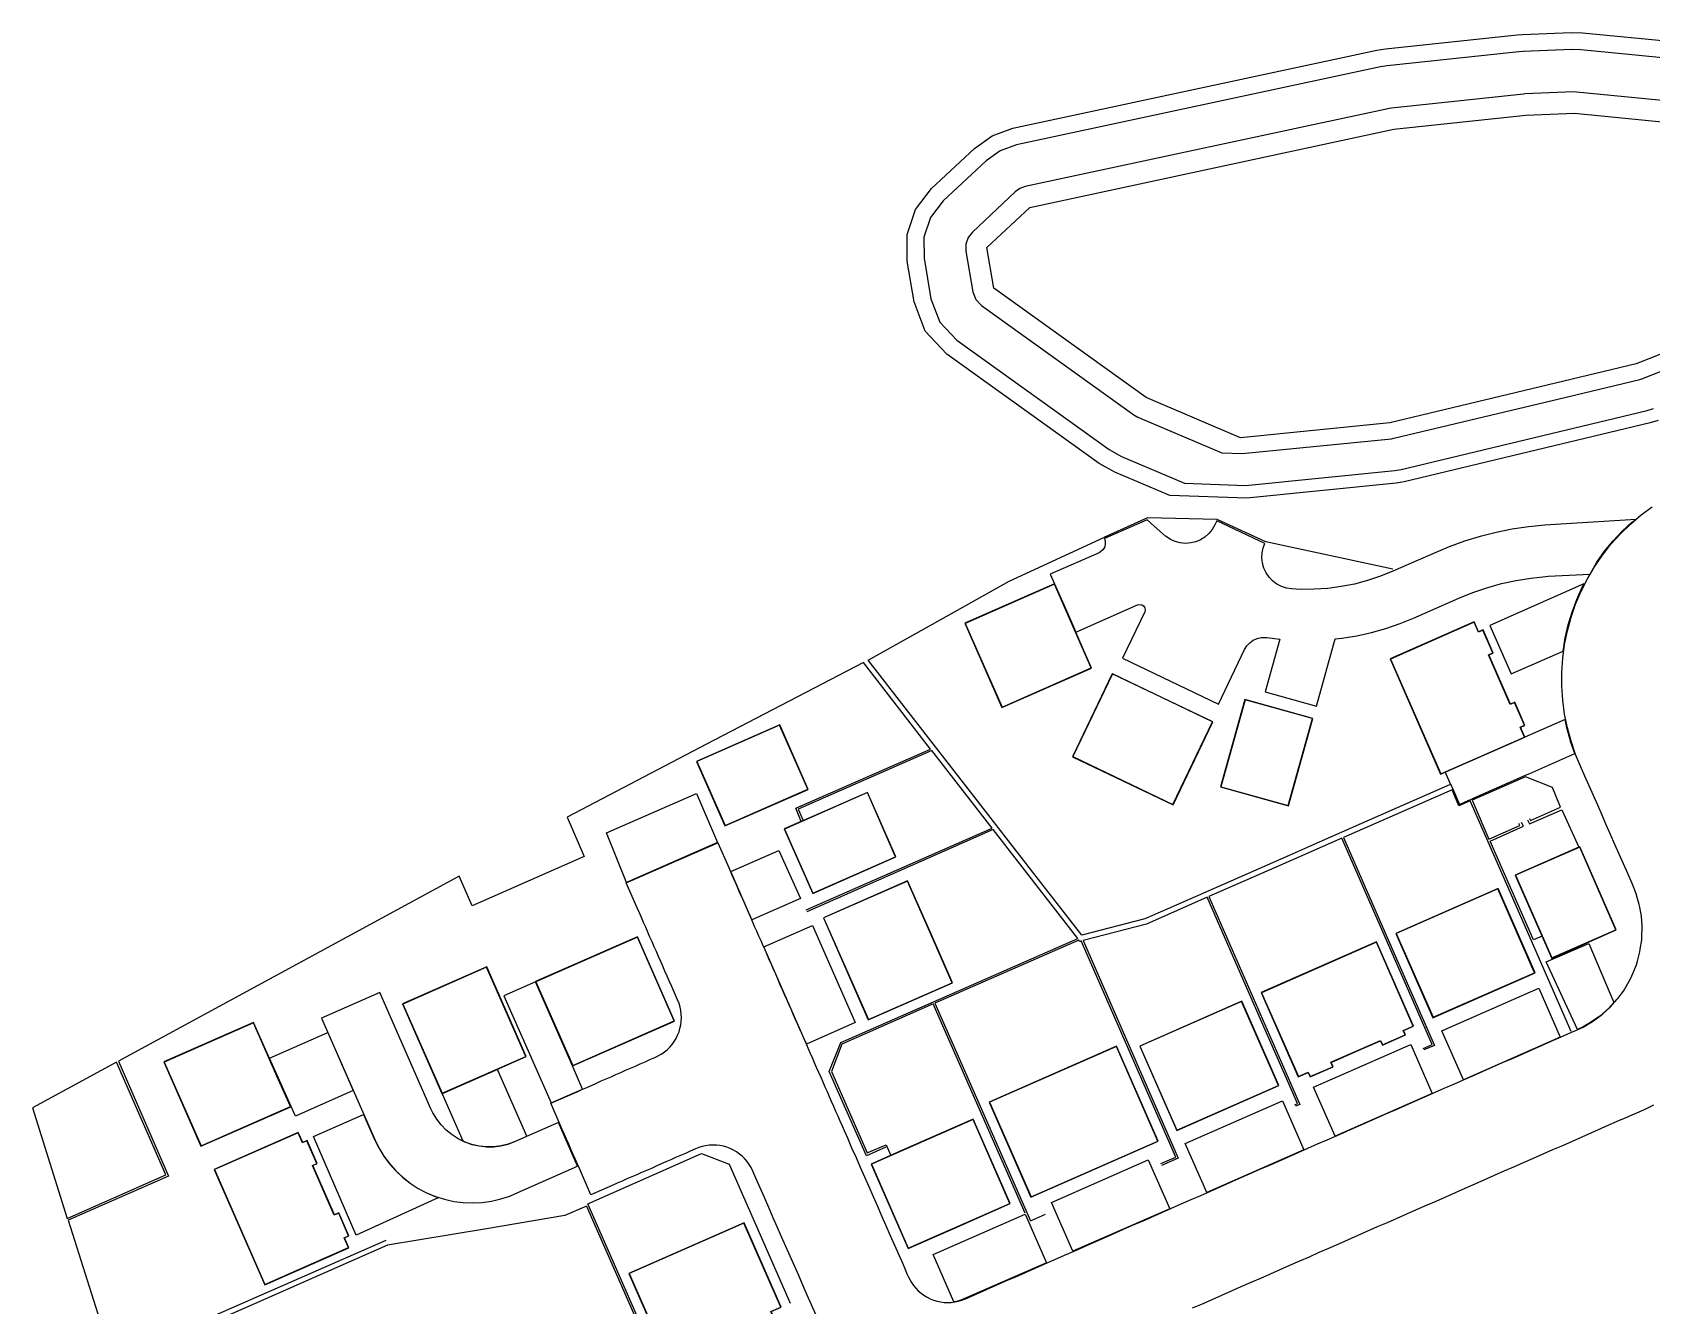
# Model space of a CAD drawing. Header units: metres. Extents: x 383525 to 383919, y 430576 to 430887.
# Drawn here: x 383524.7 to 383676.9, y 430710.9 to 430830.5 of the extents above; entities that cross this region are included whole.
import ezdxf

# ---------------------------------------------------------------- set-up
doc = ezdxf.new("R2010")
doc.units = ezdxf.units.M
for name, color, linetype, true_color in [('3D_LINES', 132, 'Continuous', 0x00cccc), ('PLOTS EXTERNAL LEVEL', 3, 'Continuous', 0x00ff00), ('PLOTS FFL', 1, 'Continuous', 0xff0000)]:
    doc.layers.add(name, color=color, linetype=linetype, true_color=true_color)

msp = doc.modelspace()

# ---------------------------------------------------------------- linework, layer by layer
at = {"layer": '3D_LINES'}
for points in [[(383669.18, 430791.98, 238.7), (383653.63, 430788.26, 238.7), (383652.87, 430788.13, 238.7), (383638.83, 430786.73, 238.7), (383631.59, 430786.98, 238.7), (383626.42, 430789.17, 238.7), (383624.97, 430789.99, 238.7), (383610.63, 430800.26, 238.7), (383608.61, 430802.41, 238.7), (383607.57, 430805.17, 238.7), (383606.92, 430809, 238.7), (383606.91, 430811.49, 238.7), (383607.7, 430813.84, 238.7), (383609.21, 430815.81, 238.7), (383613.23, 430819.59, 238.7), (383614.91, 430820.78, 238.7), (383616.84, 430821.48, 238.7), (383651.08, 430828.81, 238.7), (383651.87, 430828.94, 238.7), (383664.26, 430830.26, 238.7), (383664.75, 430830.3, 238.7), (383669.34, 430830.49, 238.7), (383670.39, 430830.46, 238.7), (383678.9, 430829.62, 238.7)], [(383678.89, 430828.01, 238.3), (383670.24, 430828.86, 238.3), (383669.4, 430828.89, 238.3), (383664.81, 430828.7, 238.3), (383664.42, 430828.67, 238.3), (383652.04, 430827.35, 238.3), (383651.42, 430827.25, 238.3), (383617.18, 430819.91, 238.3), (383615.65, 430819.36, 238.3), (383614.33, 430818.42, 238.3), (383610.31, 430814.65, 238.3), (383609.11, 430813.09, 238.3), (383608.49, 430811.23, 238.3), (383608.5, 430809.27, 238.3), (383609.14, 430805.44, 238.3), (383609.97, 430803.26, 238.3), (383611.57, 430801.56, 238.3), (383625.9, 430791.29, 238.3), (383627.05, 430790.64, 238.3), (383632.99, 430788.12, 238.3), (383638.71, 430787.92, 238.3), (383652.75, 430789.33, 238.3), (383653.35, 430789.43, 238.3), (383668.9, 430793.15, 238.3)], [(383678.85, 430824, 237.3), (383669.85, 430824.88, 237.3), (383669.57, 430824.89, 237.3), (383664.98, 430824.7, 237.3), (383664.85, 430824.69, 237.3), (383652.46, 430823.37, 237.3), (383652.26, 430823.34, 237.3), (383618.01, 430816, 237.3), (383617.5, 430815.82, 237.3), (383617.06, 430815.5, 237.3), (383613.04, 430811.73, 237.3), (383612.65, 430811.21, 237.3), (383612.44, 430810.59, 237.3), (383612.44, 430809.94, 237.3), (383613.09, 430806.1, 237.3), (383613.36, 430805.38, 237.3), (383613.9, 430804.81, 237.3), (383628.23, 430794.54, 237.3), (383628.61, 430794.32, 237.3), (383636.5, 430790.97, 237.3), (383638.41, 430790.91, 237.3), (383652.45, 430792.31, 237.3), (383652.65, 430792.35, 237.3), (383668.2, 430796.06, 237.3)], [(383667.86, 430797.52, 236.5), (383652.3, 430793.8, 236.5), (383638.26, 430792.4, 236.5), (383629.39, 430796.17, 236.5), (383615.06, 430806.44, 236.5), (383614.41, 430810.27, 236.5), (383618.43, 430814.04, 236.5), (383652.68, 430821.38, 236.5), (383665.06, 430822.7, 236.5), (383669.65, 430822.89, 236.5), (383678.84, 430821.99, 236.5)], [(383693.42, 430806.41, 236.5), (383675.44, 430799.34, 236.5), (383667.86, 430797.52, 236.5)], [(383668.2, 430796.06, 237.3), (383675.79, 430797.88, 237.3), (383675.99, 430797.94, 237.3), (383693.97, 430805.01, 237.3)], [(383668.9, 430793.15, 238.3), (383676.49, 430794.96, 238.3), (383677.09, 430795.15, 238.3)], [(383677.53, 430794.03, 238.7), (383676.77, 430793.79, 238.7), (383669.18, 430791.98, 238.7)], [(383598.32, 430710.01, 245.58), (383597.91, 430710.92, 245.51), (383597.51, 430711.84, 245.45), (383597.11, 430712.76, 245.38), (383596.71, 430713.67, 245.31), (383596.31, 430714.59, 245.25), (383595.9, 430715.5, 245.18), (383595.5, 430716.42, 245.11), (383595.1, 430717.33, 245.05), (383594.7, 430718.25, 244.98), (383594.29, 430719.16, 244.91), (383593.89, 430720.08, 244.85), (383593.49, 430721, 244.78), (383593.09, 430721.91, 244.71), (383592.69, 430722.83, 244.65), (383592.4, 430723.48, 244.6), (383592.23, 430723.82, 244.56), (383592.06, 430724.11, 244.53), (383591.86, 430724.38, 244.49), (383591.64, 430724.64, 244.46), (383591.4, 430724.88, 244.42), (383591.15, 430725.09, 244.38), (383590.87, 430725.29, 244.35), (383590.58, 430725.46, 244.31), (383590.28, 430725.61, 244.28), (383589.96, 430725.73, 244.25), (383589.64, 430725.82, 244.21), (383589.31, 430725.89, 244.18), (383588.97, 430725.92, 244.16), (383588.63, 430725.94, 244.13), (383588.3, 430725.92, 244.1), (383587.96, 430725.87, 244.08), (383587.63, 430725.8, 244.06), (383587.31, 430725.7, 244.04), (383587.01, 430725.58, 244.03), (383586.52, 430725.36, 244.01), (383586.06, 430725.16, 244), (383585.6, 430724.96, 243.99), (383585.14, 430724.76, 243.97), (383584.69, 430724.56, 243.96), (383584.23, 430724.36, 243.94), (383583.77, 430724.16, 243.93), (383583.31, 430723.96, 243.92), (383582.86, 430723.75, 243.9), (383582.4, 430723.55, 243.89), (383581.94, 430723.35, 243.88), (383581.48, 430723.15, 243.86), (383581.02, 430722.95, 243.85), (383580.57, 430722.75, 243.83), (383580.11, 430722.55, 243.82), (383579.65, 430722.35, 243.81), (383579.19, 430722.15, 243.79), (383577.18, 430721.26, 243.78), (383576.09, 430723.73, 243.73), (383575.89, 430724.19, 243.7), (383575.69, 430724.64, 243.67), (383575.49, 430725.1, 243.63), (383575.29, 430725.56, 243.6), (383575.09, 430726.02, 243.57), (383574.89, 430726.48, 243.53), (383574.68, 430726.93, 243.5), (383574.48, 430727.39, 243.47), (383574.28, 430727.85, 243.43), (383573.4, 430729.87, 243.42), (383575.87, 430730.95, 243.44), (383576.32, 430731.15, 243.45), (383576.78, 430731.35, 243.47), (383577.24, 430731.55, 243.48), (383577.7, 430731.76, 243.49), (383578.15, 430731.96, 243.51), (383578.61, 430732.16, 243.52), (383579.07, 430732.36, 243.54), (383579.53, 430732.56, 243.55), (383579.99, 430732.76, 243.56), (383580.44, 430732.96, 243.58), (383580.9, 430733.16, 243.59), (383581.36, 430733.36, 243.61), (383581.82, 430733.57, 243.62), (383582.27, 430733.77, 243.63), (383582.73, 430733.97, 243.65), (383583.19, 430734.17, 243.66), (383583.2, 430734.17, 243.66), (383583.84, 430734.51, 243.68), (383584.09, 430734.69, 243.69), (383584.35, 430734.9, 243.7), (383584.59, 430735.14, 243.7), (383584.81, 430735.39, 243.69), (383585.01, 430735.67, 243.69), (383585.18, 430735.96, 243.68), (383585.33, 430736.26, 243.67), (383585.46, 430736.57, 243.66), (383585.55, 430736.89, 243.64), (383585.63, 430737.22, 243.62), (383585.67, 430737.56, 243.6), (383585.68, 430737.89, 243.58), (383585.67, 430738.23, 243.55), (383585.63, 430738.57, 243.52), (383585.56, 430738.9, 243.49), (383585.46, 430739.25, 243.46), (383585.33, 430739.57, 243.43), (383584.94, 430740.45, 243.36), (383584.74, 430740.91, 243.33), (383584.54, 430741.36, 243.3), (383584.34, 430741.82, 243.26), (383584.14, 430742.28, 243.23), (383583.94, 430742.74, 243.2), (383583.74, 430743.19, 243.16), (383583.54, 430743.65, 243.13), (383583.33, 430744.11, 243.1), (383583.13, 430744.57, 243.06), (383582.93, 430745.03, 243.03), (383582.73, 430745.48, 243), (383582.53, 430745.94, 242.96), (383582.33, 430746.4, 242.93), (383582.13, 430746.86, 242.9), (383581.93, 430747.31, 242.86), (383581.73, 430747.77, 242.83), (383581.52, 430748.23, 242.8), (383580.5, 430750.57, 242.76), (383584.8, 430752.46, 242.83), (383589.1, 430754.35, 242.76), (383590.13, 430752.02, 242.8), (383590.33, 430751.56, 242.83), (383590.53, 430751.1, 242.86), (383590.73, 430750.64, 242.9), (383590.93, 430750.19, 242.93), (383591.13, 430749.73, 242.96), (383591.33, 430749.27, 243), (383591.54, 430748.81, 243.03), (383591.74, 430748.36, 243.06), (383591.94, 430747.9, 243.1), (383592.14, 430747.44, 243.13), (383592.34, 430746.98, 243.16), (383592.54, 430746.52, 243.2), (383592.74, 430746.07, 243.23), (383592.94, 430745.61, 243.26), (383593.14, 430745.15, 243.3), (383593.35, 430744.69, 243.33), (383593.55, 430744.24, 243.36), (383593.75, 430743.78, 243.4), (383593.95, 430743.32, 243.43), (383594.15, 430742.86, 243.46), (383594.35, 430742.4, 243.5), (383594.55, 430741.95, 243.53), (383594.75, 430741.49, 243.56), (383594.95, 430741.03, 243.6), (383595.16, 430740.57, 243.63), (383595.36, 430740.12, 243.66), (383595.56, 430739.66, 243.7), (383595.76, 430739.2, 243.73), (383595.96, 430738.74, 243.76), (383596.16, 430738.28, 243.8), (383596.36, 430737.83, 243.83), (383596.56, 430737.37, 243.86), (383596.76, 430736.91, 243.9), (383596.97, 430736.45, 243.93), (383597.17, 430736, 243.96), (383597.37, 430735.54, 244), (383597.57, 430735.08, 244.03), (383597.77, 430734.62, 244.06), (383597.97, 430734.16, 244.1), (383598.17, 430733.71, 244.13), (383598.37, 430733.25, 244.16), (383598.57, 430732.79, 244.2), (383598.78, 430732.33, 244.23), (383598.98, 430731.88, 244.26), (383599.18, 430731.42, 244.3), (383599.38, 430730.96, 244.33), (383599.58, 430730.5, 244.36), (383599.78, 430730.05, 244.4), (383599.98, 430729.59, 244.43), (383600.18, 430729.13, 244.46), (383600.38, 430728.67, 244.5), (383600.59, 430728.21, 244.53), (383600.79, 430727.76, 244.56), (383600.99, 430727.3, 244.6), (383601.29, 430726.61, 244.65), (383601.69, 430725.69, 244.71), (383602.1, 430724.78, 244.78), (383602.5, 430723.86, 244.85), (383602.9, 430722.95, 244.91), (383603.3, 430722.03, 244.98), (383603.7, 430721.11, 245.05), (383604.11, 430720.2, 245.11), (383604.51, 430719.28, 245.18), (383604.91, 430718.37, 245.25), (383605.31, 430717.45, 245.31), (383605.72, 430716.54, 245.38), (383606.12, 430715.62, 245.45), (383606.52, 430714.71, 245.51), (383606.92, 430713.79, 245.58), (383607.01, 430713.59, 245.6), (383607.15, 430713.31, 245.61), (383607.32, 430713.01, 245.62), (383607.51, 430712.74, 245.64), (383607.73, 430712.48, 245.65), (383607.96, 430712.24, 245.66), (383608.22, 430712.02, 245.68), (383608.49, 430711.82, 245.69), (383608.78, 430711.64, 245.7), (383609.08, 430711.49, 245.72), (383609.4, 430711.37, 245.73), (383609.72, 430711.27, 245.75), (383610.05, 430711.2, 245.76), (383610.38, 430711.16, 245.77), (383610.72, 430711.14, 245.79), (383611.06, 430711.15, 245.8), (383611.39, 430711.2, 245.81), (383611.72, 430711.26, 245.83), (383612.05, 430711.36, 245.84), (383612.41, 430711.5, 245.85), (383612.54, 430711.56, 245.85), (383613.45, 430711.96, 245.83), (383614.37, 430712.36, 245.8), (383615.29, 430712.77, 245.78), (383616.2, 430713.17, 245.75), (383617.12, 430713.57, 245.73), (383618.03, 430713.97, 245.7), (383618.95, 430714.38, 245.68), (383619.86, 430714.78, 245.65), (383620.78, 430715.18, 245.63), (383621.69, 430715.58, 245.6), (383622.61, 430715.98, 245.58), (383623.53, 430716.39, 245.55), (383624.44, 430716.79, 245.53), (383625.36, 430717.19, 245.5), (383626.27, 430717.59, 245.48), (383627.19, 430718, 245.45), (383628.1, 430718.4, 245.43), (383629.02, 430718.8, 245.4), (383629.93, 430719.2, 245.38), (383630.85, 430719.6, 245.35), (383631.77, 430720.01, 245.33), (383632.68, 430720.41, 245.3), (383633.6, 430720.81, 245.28), (383634.51, 430721.21, 245.25), (383635.43, 430721.62, 245.23), (383636.34, 430722.02, 245.2), (383637.26, 430722.42, 245.18), (383638.17, 430722.82, 245.15), (383639.09, 430723.22, 245.13), (383640, 430723.63, 245.1), (383640.92, 430724.03, 245.08), (383641.84, 430724.43, 245.05), (383642.75, 430724.83, 245.03), (383643.67, 430725.24, 245), (383644.58, 430725.64, 244.96), (383645.5, 430726.04, 244.93), (383646.41, 430726.44, 244.9), (383647.33, 430726.84, 244.86), (383648.24, 430727.25, 244.82), (383649.16, 430727.65, 244.78), (383650.08, 430728.05, 244.73), (383650.99, 430728.45, 244.69), (383651.91, 430728.86, 244.64), (383652.82, 430729.26, 244.59), (383653.74, 430729.66, 244.54), (383654.65, 430730.06, 244.48), (383655.57, 430730.46, 244.42), (383656.48, 430730.87, 244.37), (383657.4, 430731.27, 244.31), (383658.32, 430731.67, 244.24), (383659.23, 430732.07, 244.18), (383660.15, 430732.48, 244.11), (383661.06, 430732.88, 244.04), (383661.98, 430733.28, 243.98), (383662.89, 430733.68, 243.91), (383663.81, 430734.08, 243.84), (383664.72, 430734.49, 243.78), (383665.64, 430734.89, 243.71), (383666.56, 430735.29, 243.64), (383667.47, 430735.69, 243.58), (383668.39, 430736.1, 243.51), (383669.3, 430736.5, 243.44), (383669.83, 430736.73, 243.4), (383670.46, 430737.03, 243.35), (383671.18, 430737.44, 243.27), (383671.43, 430737.62, 243.24), (383672.15, 430738.13, 243.15), (383672.3, 430738.27, 243.12), (383672.98, 430738.87, 243.04), (383673.03, 430738.93, 243.02), (383673.64, 430739.6, 242.93), (383673.72, 430739.7, 242.91), (383674.26, 430740.41, 242.82), (383674.51, 430740.85, 242.77), (383674.95, 430741.61, 242.68), (383675.14, 430742.07, 242.62), (383675.48, 430742.88, 242.53), (383675.57, 430743.23, 242.49), (383675.8, 430744.09, 242.4), (383675.84, 430744.35, 242.37), (383675.97, 430745.23, 242.28), (383675.98, 430745.54, 242.25), (383676.01, 430746.44, 242.16), (383676.01, 430746.55, 242.14), (383675.94, 430747.46, 242.05), (383675.8, 430748.3, 241.97), (383675.73, 430748.55, 241.95), (383675.49, 430749.42, 241.87), (383675.47, 430749.47, 241.87), (383675.13, 430750.36, 241.81), (383675.06, 430750.53, 241.79), (383674.65, 430751.45, 241.73), (383674.25, 430752.36, 241.68), (383673.85, 430753.28, 241.62), (383673.45, 430754.19, 241.57), (383673.05, 430755.11, 241.52), (383672.64, 430756.02, 241.47), (383672.24, 430756.94, 241.43), (383671.84, 430757.86, 241.38), (383671.44, 430758.77, 241.34), (383671.03, 430759.69, 241.3), (383670.63, 430760.6, 241.27), (383670.22, 430761.53, 241.23), (383669.76, 430762.65, 241.2), (383669.33, 430763.89, 241.16), (383668.98, 430765.15, 241.14), (383668.72, 430766.44, 241.11), (383668.55, 430767.74, 241.08), (383668.46, 430769.05, 241.06), (383668.46, 430770.36, 241.03), (383668.55, 430771.68, 241), (383668.72, 430772.98, 240.98), (383668.98, 430774.26, 240.95), (383669.33, 430775.53, 240.92), (383669.76, 430776.77, 240.9), (383670.27, 430777.98, 240.87), (383670.86, 430779.15, 240.85), (383671.53, 430780.28, 240.82), (383672.27, 430781.37, 240.79), (383673.08, 430782.4, 240.77), (383673.96, 430783.37, 240.74), (383674.91, 430784.29, 240.72), (383675.91, 430785.14, 240.69), (383676.96, 430785.92, 240.66)], [(383629.28, 430776.22, 241.2), (383629.24, 430776.03, 241.2), (383627.16, 430771.7, 241.25), (383636.18, 430767.38, 241.25), (383638.35, 430771.9, 241), (383638.64, 430772.51, 241), (383638.85, 430772.85, 241), (383639.12, 430773.14, 241), (383639.44, 430773.38, 241), (383639.81, 430773.54, 241), (383640.2, 430773.63, 241), (383640.59, 430773.64, 241), (383640.74, 430773.62, 241), (383641.94, 430773.48, 241), (383640.56, 430768.53, 241.15), (383645.38, 430767.19, 241.15), (383647.14, 430773.5, 240.91), (383647.79, 430773.57, 240.9), (383649.18, 430773.79, 240.88), (383650.56, 430774.1, 240.87), (383651.92, 430774.49, 240.85), (383653.26, 430774.95, 240.84), (383654.51, 430775.46, 240.82), (383658.77, 430777.33, 240.82), (383660.08, 430777.86, 240.82), (383661.42, 430778.31, 240.82), (383662.78, 430778.69, 240.83), (383664.16, 430779, 240.83), (383665.56, 430779.22, 240.83), (383666.96, 430779.37, 240.84), (383667.18, 430779.38, 240.84), (383671.12, 430779.59, 240.84), (383671.75, 430780.7, 240.81), (383672.48, 430781.73, 240.79), (383673.28, 430782.7, 240.76), (383674.13, 430783.62, 240.74), (383675.05, 430784.48, 240.71), (383675.42, 430784.73, 240.7), (383666.87, 430784.17, 240.65), (383665.33, 430784.03, 240.64), (383663.8, 430783.81, 240.63), (383662.29, 430783.51, 240.62), (383660.79, 430783.13, 240.61), (383659.32, 430782.68, 240.6), (383657.87, 430782.15, 240.59), (383656.84, 430781.72, 240.58), (383652.58, 430779.85, 240.56), (383651.4, 430779.38, 240.55), (383650.2, 430778.98, 240.54), (383648.97, 430778.65, 240.53), (383647.72, 430778.41, 240.52), (383646.46, 430778.24, 240.51), (383645.19, 430778.16, 240.51), (383643.92, 430778.15, 240.5), (383643.04, 430778.19, 240.55), (383642.56, 430778.27, 240.57), (383642.09, 430778.42, 240.6), (383641.66, 430778.65, 240.62), (383641.27, 430778.94, 240.65), (383640.93, 430779.29, 240.67), (383640.65, 430779.69, 240.7), (383640.44, 430780.14, 240.72), (383640.31, 430780.61, 240.73), (383640.25, 430781.1, 240.75), (383640.28, 430781.58, 240.77), (383640.38, 430782.06, 240.79), (383640.54, 430782.46, 240.8), (383636.01, 430784.58, 240.8), (383635.83, 430784.2, 240.83), (383635.59, 430783.77, 240.85), (383635.28, 430783.39, 240.88), (383634.91, 430783.07, 240.91), (383634.49, 430782.81, 240.94), (383634.04, 430782.62, 240.97), (383633.57, 430782.51, 241), (383633.08, 430782.47, 241), (383632.59, 430782.52, 241), (383632.12, 430782.64, 241), (383631.67, 430782.84, 241), (383631.26, 430783.11, 241), (383631.21, 430783.15, 241), (383630.13, 430784.08, 241), (383629.49, 430784.69, 241), (383625.46, 430782.92, 241), (383625.54, 430782.65, 241.01), (383625.54, 430782.37, 241.02), (383625.45, 430782.1, 241.03), (383625.3, 430781.86, 241.03), (383625.09, 430781.68, 241.04), (383624.95, 430781.6, 241.05), (383620.37, 430779.59, 241.2), (383620.77, 430778.68, 241.2), (383622.04, 430775.8, 241.2), (383622.76, 430774.14, 241.2), (383628.58, 430776.7, 241.2), (383628.78, 430776.74, 241.2), (383628.97, 430776.71, 241.2), (383629.14, 430776.6, 241.2), (383629.25, 430776.43, 241.2), (383629.28, 430776.23, 241.2)], [(383652.56, 430780.06, 240.56), (383640.64, 430782.62, 239.5), (383636.05, 430784.73, 238.8), (383629.5, 430784.87, 238.8), (383625.41, 430783.02, 241)], [(383657.91, 430759.78, 241.15), (383649.64, 430756.15, 241.45), (383645.64, 430754.39, 241.45), (383642.84, 430753.16, 241.45), (383636.56, 430750.4, 241.65), (383631.43, 430748.15, 241.8), (383629.26, 430747.19, 241.8), (383623.34, 430745.65, 241.8), (383621.8, 430747.63, 241.8), (383618.83, 430751.46, 240.8), (383613.08, 430758.85, 240.8), (383610.23, 430762.51, 240.2), (383603.24, 430771.51, 241.8), (383611.64, 430776.21, 241.25), (383616.49, 430778.92, 241.25), (383625.41, 430783.02, 241)], [(383670.54, 430778.66, 240.88), (383661.69, 430774.77, 241.15), (383663.69, 430770.22, 241.15), (383668.57, 430772.36, 241.01), (383668.78, 430773.59, 240.98), (383669.06, 430774.82, 240.95), (383669.43, 430776.02, 240.91), (383669.87, 430777.2, 240.88), (383670.38, 430778.35, 240.88), (383670.54, 430778.66, 240.88)], [(383596.95, 430756.35, 243.15), (383596.43, 430757.58, 242.6), (383609.11, 430763.15, 242.8), (383602.79, 430771.27, 242.4), (383588.03, 430763.61, 242.6), (383574.95, 430756.74, 242.64), (383576.55, 430753.06, 242.65), (383566, 430748.43, 242.65), (383564.79, 430751.2, 242.68), (383532.76, 430733.82, 243.05), (383537.46, 430723.03, 243.1), (383528.04, 430718.88, 242.26)], [(383669.68, 430762.72, 241.2), (383669.29, 430763.85, 241.17), (383669.27, 430763.91, 241.16), (383668.94, 430765.14, 241.14), (383668.77, 430765.92, 241.12), (383664.99, 430764.26, 241.15), (383657.5, 430760.97, 241.15), (383658, 430759.83, 241.15), (383658.08, 430759.66, 241.24), (383658.26, 430759.25, 243.45), (383658.83, 430757.95, 243.45), (383659.72, 430758.34, 243.45), (383659.89, 430758.42, 242.34), (383659.91, 430758.42, 242.19), (383660.21, 430758.56, 242.21), (383665.05, 430760.68, 242.21), (383665.46, 430760.86, 242.15), (383669.68, 430762.72, 241.2)], [(383597.41, 430748.04, 243), (383614.89, 430755.71, 243.2), (383609.22, 430763.01, 242.8), (383596.66, 430757.49, 243), (383597.12, 430756.43, 243)], [(383669.35, 430736.61, 243.85), (383663.29, 430750.41, 243.85), (383659.83, 430758.28, 243.45), (383658.78, 430757.82, 243.45), (383658.14, 430759.32, 243.45), (383647.94, 430754.85, 243.45), (383652.05, 430745.45, 243.85), (383656.48, 430735.3, 243.85), (383655.5, 430734.88, 243.85)], [(383665.43, 430756.62, 242.45), (383665.51, 430756.44, 242.45), (383668.35, 430757.7, 242.45), (383667.57, 430759.55, 242.45), (383665.05, 430760.54, 242.25), (383660.03, 430758.34, 242.25), (383661.61, 430754.69, 242.45), (383664.51, 430755.96, 242.45), (383664.42, 430756.15, 242.45)], [(383580.51, 430750.6, 242.76), (383578.65, 430755.26, 242.75), (383587.11, 430758.97, 242.75), (383589.08, 430754.36, 242.76), (383580.51, 430750.6, 242.76)], [(383666.6, 430745.58, 242.95), (383665.8, 430745.21, 242.95), (383661.72, 430754.5, 242.75), (383664.86, 430755.89, 242.75), (383664.68, 430756.25, 242.45)], [(383665.24, 430756.51, 242.45), (383665.42, 430756.12, 242.75), (383668.47, 430757.44, 242.75), (383670.06, 430753.93, 242.95)], [(383604.92, 430725.75, 244.8), (383603.08, 430724.92, 244.8), (383599.59, 430732.86, 243.94), (383600.66, 430735.57, 243.65), (383622.95, 430745.34, 243), (383614.99, 430755.58, 243.2), (383597.47, 430747.85, 243.6)], [(383655.42, 430735.02, 244.6), (383656.27, 430735.39, 244.6), (383647.79, 430754.78, 244.1), (383641.96, 430752.22, 244.25), (383635.28, 430749.28, 244.35), (383643.82, 430729.74, 244.6), (383643.43, 430729.58, 244.6)], [(383590.32, 430751.63, 242.82), (383594.86, 430753.63, 243.1), (383596.89, 430749.1, 243.15), (383592.32, 430747.09, 243.16), (383590.32, 430751.63, 242.82)], [(383643.37, 430729.72, 244.85), (383643.6, 430729.83, 244.85), (383639.23, 430739.83, 244.85), (383635.13, 430749.22, 244.35), (383629.42, 430746.7, 244.5), (383623.45, 430745.17, 244.7), (383632.4, 430724.72, 244.85), (383630.82, 430724.03, 244.85)], [(383593.43, 430744.56, 243.34), (383598.02, 430746.56, 243.75), (383602.03, 430737.44, 243.7), (383597.44, 430735.43, 244.01), (383593.43, 430744.56, 243.34)], [(383630.77, 430724.19, 245.2), (383632.17, 430724.81, 245.2), (383623.28, 430745.12, 244.7), (383623.14, 430745.08, 244.7), (383623.04, 430745.2, 244.7), (383609.51, 430739.27, 244.8), (383613.77, 430729.6, 245.2), (383618.52, 430718.82, 245.2), (383619.93, 430719.44, 245.2)], [(383669.93, 430736.8, 243.4), (383666.98, 430743.15, 242.95), (383671, 430744.87, 242.95), (383673.36, 430739.32, 242.97), (383672.84, 430738.77, 243.05), (383672.02, 430738.06, 243.17), (383671.17, 430737.46, 243.27), (383670.45, 430737.05, 243.35), (383669.93, 430736.8, 243.4)], [(383575.44, 430733.37, 243.25), (383571.97, 430741.27, 243.25), (383568.98, 430739.96, 243.18), (383573.43, 430729.9, 243.18), (383576.38, 430731.2, 243.46), (383575.44, 430733.37, 243.25)], [(383575.93, 430723.96, 243.71), (383574.13, 430728.06, 243.43), (383570.05, 430726.26, 243.36), (383569.4, 430726.02, 243.34), (383568.73, 430725.86, 243.33), (383568.04, 430725.77, 243.31), (383567.35, 430725.76, 243.3), (383566.66, 430725.84, 243.28), (383565.98, 430725.99, 243.27), (383565.33, 430726.22, 243.25), (383564.7, 430726.52, 243.25), (383564.12, 430726.89, 243.25), (383563.58, 430727.33, 243.25), (383563.1, 430727.83, 243.25), (383562.68, 430728.38, 243.25), (383562.32, 430728.97, 243.25), (383562.14, 430729.34, 243.25), (383557.34, 430740.27, 243.25), (383551.85, 430737.85, 243.15), (383556.85, 430726.47, 243.15), (383557.24, 430725.67, 243.15), (383557.71, 430724.91, 243.15), (383558.24, 430724.19, 243.15), (383558.84, 430723.52, 243.15), (383559.49, 430722.91, 243.15), (383560.19, 430722.36, 243.15), (383560.94, 430721.87, 243.15), (383561.73, 430721.45, 243.15), (383562.56, 430721.11, 243.15), (383563.41, 430720.84, 243.15), (383564.28, 430720.64, 243.15), (383565.17, 430720.53, 243.15), (383566.06, 430720.5, 243.15), (383566.96, 430720.54, 243.15), (383567.84, 430720.67, 243.15), (383568.71, 430720.87, 243.15), (383569.56, 430721.15, 243.15), (383570.03, 430721.34, 243.15), (383575.93, 430723.96, 243.71)], [(383659.2, 430732.08, 244.18), (383657.17, 430736.66, 243.9), (383666.29, 430740.67, 243.9), (383668.3, 430736.08, 243.52), (383659.2, 430732.08, 244.18)], [(383618.01, 430719.54, 245.4), (383609.36, 430739.2, 244.8), (383600.78, 430735.43, 244.8), (383599.79, 430732.85, 244.85), (383603.16, 430725.2, 245.4), (383604.95, 430725.97, 245.4), (383605.39, 430724.97, 245.4)], [(383552.43, 430736.5, 243.15), (383554.83, 430731.05, 243.15), (383549.39, 430728.66, 243.1), (383546.97, 430734.11, 243.1), (383552.43, 430736.5, 243.15)], [(383647.14, 430726.78, 244.87), (383645.12, 430731.37, 244.65), (383654.25, 430735.38, 244.65), (383656.27, 430730.79, 244.38), (383647.14, 430726.78, 244.87)], [(383537.2, 430723.13, 241.85), (383532.59, 430733.73, 242.1), (383524.67, 430729.43, 241.5), (383527.94, 430719.05, 242.26), (383537.2, 430723.13, 241.85)], [(383571.14, 430726.76, 243.38), (383568.39, 430733.03, 243.25), (383563.19, 430730.75, 243.25), (383565.13, 430726.33, 243.25), (383565.33, 430726.23, 243.25), (383565.98, 430726, 243.27), (383566.66, 430725.85, 243.28), (383567.35, 430725.77, 243.3), (383568.04, 430725.78, 243.31), (383568.72, 430725.87, 243.33), (383569.39, 430726.03, 243.34), (383570.04, 430726.27, 243.36), (383571.14, 430726.76, 243.38)], [(383555.81, 430728.82, 243.15), (383556.84, 430726.47, 243.15), (383557.24, 430725.67, 243.15), (383557.7, 430724.9, 243.15), (383558.23, 430724.18, 243.15), (383558.83, 430723.51, 243.15), (383559.48, 430722.9, 243.15), (383560.19, 430722.35, 243.15), (383560.94, 430721.86, 243.15), (383561.73, 430721.44, 243.15), (383562.55, 430721.1, 243.15), (383562.88, 430721, 243.15), (383555.11, 430717.46, 243.1), (383551.1, 430726.75, 243.1), (383555.81, 430728.82, 243.15)], [(383635.08, 430721.48, 245.24), (383633.06, 430726.07, 244.9), (383642.2, 430730.08, 244.9), (383644.21, 430725.5, 244.98), (383635.08, 430721.48, 245.24)], [(383677.08, 430729.68, 243.34), (383676.19, 430729.26, 243.39), (383675.25, 430728.84, 243.44), (383674.33, 430728.44, 243.51), (383673.64, 430728.14, 243.56), (383673.08, 430727.89, 243.6), (383672.17, 430727.49, 243.66), (383671.25, 430727.09, 243.73), (383670.34, 430726.69, 243.8), (383669.42, 430726.28, 243.86), (383668.51, 430725.88, 243.93), (383667.59, 430725.48, 244), (383666.67, 430725.08, 244.06), (383665.76, 430724.67, 244.13), (383664.84, 430724.27, 244.2), (383663.93, 430723.87, 244.26), (383663.01, 430723.47, 244.33), (383662.1, 430723.07, 244.4), (383661.18, 430722.66, 244.46), (383660.27, 430722.26, 244.52), (383659.35, 430721.86, 244.58), (383658.43, 430721.46, 244.63), (383657.52, 430721.05, 244.69), (383656.6, 430720.65, 244.74), (383655.69, 430720.25, 244.79), (383654.77, 430719.85, 244.84), (383653.86, 430719.45, 244.88), (383652.94, 430719.04, 244.93), (383652.03, 430718.64, 244.97), (383651.11, 430718.24, 245.01), (383650.19, 430717.84, 245.05), (383649.28, 430717.43, 245.08), (383648.36, 430717.03, 245.12), (383647.45, 430716.63, 245.15), (383646.53, 430716.23, 245.18), (383645.62, 430715.83, 245.21), (383644.7, 430715.42, 245.23), (383643.79, 430715.02, 245.26), (383642.87, 430714.62, 245.28), (383641.95, 430714.22, 245.31), (383641.04, 430713.81, 245.33), (383640.12, 430713.41, 245.36), (383639.21, 430713.01, 245.38), (383638.29, 430712.61, 245.41), (383637.38, 430712.21, 245.43), (383636.46, 430711.8, 245.46), (383635.55, 430711.4, 245.48), (383634.63, 430711, 245.51), (383633.71, 430710.6, 245.53)], [(383585.85, 430699.97, 246.57), (383583.27, 430705.86, 246.15), (383579.82, 430713.71, 246.15), (383576.88, 430720.41, 245.7), (383587.58, 430725.13, 245.7), (383590.16, 430724.13, 245.75), (383595.9, 430711.07, 246.15)], [(383622.5, 430715.96, 245.58), (383620.48, 430720.54, 245.25), (383629.58, 430724.54, 245.25), (383631.59, 430719.95, 245.33), (383622.5, 430715.96, 245.58)], [(383576.77, 430720.21, 246.05), (383574.72, 430719.31, 246.05), (383567.18, 430718.05, 245.95), (383558.06, 430716.53, 246), (383553.29, 430714.43, 246.15), (383545.55, 430711.03, 246.15), (383538.35, 430707.86, 246.15), (383533.33, 430705.65, 246.15), (383538.73, 430688.55, 246.65), (383539.69, 430686.38, 246.65), (383542.36, 430687.55, 246.65)], [(383576.77, 430720.21, 246.05), (383581.4, 430709.63, 246.55)], [(383528.04, 430718.88, 242.26), (383532.19, 430705.73, 243.23), (383557.92, 430716.99, 243.1)], [(383611.3, 430711.21, 245.81), (383609.34, 430715.65, 245.5), (383618, 430719.45, 245.4), (383620.02, 430714.87, 245.65), (383611.96, 430711.36, 245.84), (383611.55, 430711.25, 245.82), (383611.3, 430711.21, 245.81)]]:
    msp.add_polyline3d(points, dxfattribs=at)
at = {"layer": 'PLOTS EXTERNAL LEVEL'}
for points in [[(383622.76, 430774.14, 241.25), (383620.77, 430778.68, 241.4), (383612.34, 430774.97, 241.25), (383615.82, 430767.05, 241.25), (383624.25, 430770.75, 241.25), (383622.76, 430774.14, 241.25), (383622.76, 430774.14, 241.25)], [(383664.04, 430767.54, 241.15), (383663.62, 430767.36, 241.15), (383661.59, 430771.99, 241.15), (383662, 430772.17, 241.15), (383661.05, 430774.34, 241.15), (383660.63, 430774.16, 241.15), (383660.23, 430775.09, 241.15), (383652.31, 430771.61, 241.15), (383657.06, 430760.78, 241.15), (383664.99, 430764.26, 241.15), (383664.58, 430765.19, 241.15), (383664.99, 430765.37, 241.15), (383664.04, 430767.54, 241.15)], [(383635.65, 430765.71, 241.25), (383626.19, 430770.23, 241.25), (383622.46, 430762.43, 241.25), (383631.91, 430757.9, 241.25), (383635.65, 430765.71, 241.25)], [(383645.06, 430766.03, 241.15), (383638.67, 430767.81, 241.15), (383636.38, 430759.59, 241.15), (383642.76, 430757.81, 241.15), (383645.06, 430766.03, 241.15)], [(383594.93, 430765.43, 242.6), (383587.11, 430761.99, 242.6), (383589.78, 430755.92, 242.6), (383597.6, 430759.36, 242.6), (383594.93, 430765.43, 242.6)], [(383603.18, 430759.08, 243), (383597.15, 430756.43, 243), (383596.95, 430756.35, 243.15), (383595.36, 430755.65, 243.15), (383598.03, 430749.58, 243), (383605.85, 430753.01, 243), (383603.18, 430759.08, 243), (383603.18, 430759.08, 243)], [(383670.15, 430753.97, 242), (383670.06, 430753.93, 242.95), (383664.08, 430751.3, 242.95), (383667.52, 430743.48, 242.95), (383673.58, 430746.15, 242.5), (383670.15, 430753.97, 242), (383670.15, 430753.97, 242)], [(383609.06, 430745.97, 243.65), (383606.95, 430750.77, 243.65), (383599.03, 430747.29, 243.65), (383603.25, 430737.7, 243.65), (383611.17, 430741.18, 243.65), (383609.06, 430745.97, 243.65)], [(383662.46, 430750.04, 243.85), (383652.86, 430745.83, 243.85), (383656.34, 430737.9, 243.85), (383665.94, 430742.12, 243.85), (383662.46, 430750.04, 243.85)], [(383581.57, 430745.51, 243.25), (383571.98, 430741.3, 243.25), (383575.46, 430733.38, 243.25), (383585.05, 430737.59, 243.25), (383581.57, 430745.51, 243.25)], [(383651.03, 430745.02, 244.6), (383645.62, 430742.64, 244.6), (383640.2, 430740.26, 244.65), (383643.68, 430732.34, 244.6), (383644.61, 430732.75, 244.6), (383644.79, 430732.34, 244.6), (383646.96, 430733.29, 244.6), (383646.78, 430733.7, 244.6), (383649.1, 430734.72, 244.6), (383651.41, 430735.74, 244.6), (383651.59, 430735.33, 244.6), (383653.76, 430736.28, 244.6), (383653.58, 430736.69, 244.6), (383654.51, 430737.1, 244.6), (383651.03, 430745.02, 244.6), (383651.03, 430745.02, 244.6)], [(383567.38, 430742.68, 243.25), (383559.46, 430739.2, 243.25), (383563.17, 430730.77, 243.25), (383566.04, 430732.03, 243.25), (383567.7, 430732.76, 243.25), (383571.09, 430734.25, 243.18), (383567.38, 430742.68, 243.25), (383567.38, 430742.68, 243.25)], [(383638.37, 430739.46, 244.85), (383628.77, 430735.24, 244.85), (383632.25, 430727.32, 244.85), (383641.85, 430731.54, 244.85), (383638.37, 430739.46, 244.85)], [(383547.69, 430732.41, 243.1), (383546.96, 430734.07, 243.1), (383545.47, 430737.46, 243.1), (383537.03, 430733.75, 243.1), (383540.51, 430725.83, 243.1), (383548.95, 430729.53, 243.18), (383547.69, 430732.41, 243.1), (383547.69, 430732.41, 243.1)], [(383626.59, 430735.24, 245.2), (383614.61, 430729.98, 245.2), (383618.55, 430721.03, 245.2), (383630.52, 430726.29, 245.2), (383626.59, 430735.24, 245.2)], [(383613.11, 430728.36, 245.4), (383608.32, 430726.26, 245.4), (383605.41, 430724.98, 245.4), (383603.52, 430724.15, 244.8), (383607, 430716.23, 245.4), (383611.8, 430718.33, 245.4), (383616.59, 430720.44, 245.4), (383613.11, 430728.36, 245.4), (383613.11, 430728.36, 245.4)], [(383553.48, 430719.57, 243.1), (383553.07, 430719.39, 243.1), (383551.03, 430724.02, 243.1), (383551.44, 430724.2, 243.1), (383550.49, 430726.37, 243.1), (383550.08, 430726.19, 243.1), (383549.67, 430727.12, 243.1), (383541.75, 430723.64, 243.1), (383546.51, 430712.81, 243.1), (383554.43, 430716.29, 243.1), (383554.02, 430717.22, 243.1), (383554.43, 430717.4, 243.1), (383553.48, 430719.57, 243.1)], [(383591.58, 430718.63, 246.15), (383580.75, 430713.87, 246.15), (383584.23, 430705.95, 246.15), (383585.16, 430706.36, 246.15), (383585.34, 430705.95, 246.15), (383587.51, 430706.9, 246.15), (383587.33, 430707.31, 246.15), (383591.96, 430709.35, 246.15), (383592.14, 430708.93, 246.15), (383594.31, 430709.89, 246.15), (383594.13, 430710.3, 246.15), (383595.06, 430710.71, 246.15), (383591.58, 430718.63, 246.15)]]:
    msp.add_polyline3d(points, dxfattribs=at)
at = {"layer": 'PLOTS FFL'}
for points in [[(383622.74, 430774.13, 241.4), (383620.76, 430778.64, 241.4), (383612.37, 430774.96, 241.4), (383615.83, 430767.08, 241.4), (383624.22, 430770.77, 241.4), (383622.74, 430774.13, 241.4)], [(383664.02, 430767.51, 241.3), (383663.61, 430767.32, 241.3), (383661.56, 430772, 241.3), (383661.97, 430772.18, 241.3), (383661.03, 430774.31, 241.3), (383660.62, 430774.13, 241.3), (383660.21, 430775.06, 241.3), (383652.34, 430771.6, 241.3), (383657.08, 430760.81, 241.3), (383664.95, 430764.27, 241.3), (383664.55, 430765.2, 241.3), (383664.96, 430765.38, 241.3), (383664.02, 430767.51, 241.3)], [(383635.61, 430765.69, 241.4), (383626.21, 430770.2, 241.4), (383622.49, 430762.44, 241.4), (383631.9, 430757.94, 241.4), (383635.61, 430765.69, 241.4)], [(383645.02, 430766.02, 241.3), (383638.69, 430767.78, 241.3), (383636.41, 430759.61, 241.3), (383642.74, 430757.84, 241.3), (383645.02, 430766.02, 241.3)], [(383594.92, 430765.39, 242.75), (383587.14, 430761.98, 242.75), (383589.79, 430755.96, 242.75), (383597.56, 430759.37, 242.75), (383594.92, 430765.39, 242.75)], [(383603.17, 430759.05, 243.15), (383595.39, 430755.63, 243.15), (383598.04, 430749.61, 243.15), (383605.81, 430753.03, 243.15), (383603.17, 430759.05, 243.15)], [(383670.14, 430753.93, 243.1), (383664.11, 430751.29, 243.1), (383667.53, 430743.52, 243.1), (383673.55, 430746.16, 243.1), (383670.14, 430753.93, 243.1)], [(383609.04, 430745.96, 243.8), (383606.94, 430750.74, 243.8), (383599.06, 430747.28, 243.8), (383603.26, 430737.73, 243.8), (383611.14, 430741.19, 243.8), (383609.04, 430745.96, 243.8)], [(383662.44, 430750.01, 244), (383652.89, 430745.81, 244), (383656.35, 430737.94, 244), (383665.9, 430742.13, 244), (383662.44, 430750.01, 244)], [(383581.56, 430745.48, 243.4), (383572.01, 430741.28, 243.4), (383575.47, 430733.41, 243.4), (383585.02, 430737.6, 243.4), (383581.56, 430745.48, 243.4)], [(383651.02, 430744.99, 244.75), (383640.23, 430740.25, 244.75), (383643.69, 430732.37, 244.75), (383644.62, 430732.78, 244.75), (383644.8, 430732.37, 244.75), (383646.93, 430733.3, 244.75), (383646.75, 430733.72, 244.75), (383651.42, 430735.77, 244.75), (383651.61, 430735.36, 244.75), (383653.73, 430736.29, 244.75), (383653.55, 430736.71, 244.75), (383654.48, 430737.11, 244.75), (383651.02, 430744.99, 244.75)], [(383567.37, 430742.65, 243.4), (383559.49, 430739.19, 243.4), (383563.18, 430730.8, 243.4), (383571.06, 430734.26, 243.4), (383567.37, 430742.65, 243.4)], [(383638.35, 430739.42, 245), (383628.8, 430735.23, 245), (383632.26, 430727.35, 245), (383641.81, 430731.55, 245), (383638.35, 430739.42, 245)], [(383547.66, 430732.4, 243.25), (383545.46, 430737.42, 243.25), (383537.07, 430733.74, 243.25), (383540.53, 430725.86, 243.25), (383548.92, 430729.55, 243.25), (383547.66, 430732.4, 243.25)], [(383626.58, 430735.21, 245.35), (383614.65, 430729.96, 245.35), (383618.56, 430721.06, 245.35), (383630.49, 430726.3, 245.35), (383626.58, 430735.21, 245.35)], [(383613.1, 430728.33, 245.55), (383603.55, 430724.14, 245.55), (383607.01, 430716.26, 245.55), (383616.56, 430720.45, 245.55), (383613.1, 430728.33, 245.55)], [(383553.47, 430719.54, 243.25), (383553.05, 430719.35, 243.25), (383551, 430724.03, 243.25), (383551.41, 430724.21, 243.25), (383550.48, 430726.34, 243.25), (383550.06, 430726.16, 243.25), (383549.66, 430727.09, 243.25), (383541.78, 430723.63, 243.25), (383546.52, 430712.84, 243.25), (383554.39, 430716.3, 243.25), (383553.99, 430717.23, 243.25), (383554.4, 430717.41, 243.25), (383553.47, 430719.54, 243.25)], [(383591.57, 430718.6, 246.3), (383580.78, 430713.86, 246.3), (383584.24, 430705.98, 246.3), (383585.17, 430706.39, 246.3), (383585.35, 430705.98, 246.3), (383587.48, 430706.91, 246.3), (383587.3, 430707.32, 246.3), (383591.97, 430709.38, 246.3), (383592.15, 430708.97, 246.3), (383594.28, 430709.9, 246.3), (383594.1, 430710.31, 246.3), (383595.03, 430710.72, 246.3), (383591.57, 430718.6, 246.3)]]:
    msp.add_polyline3d(points, dxfattribs=at)

doc.saveas('drawing.dxf')
